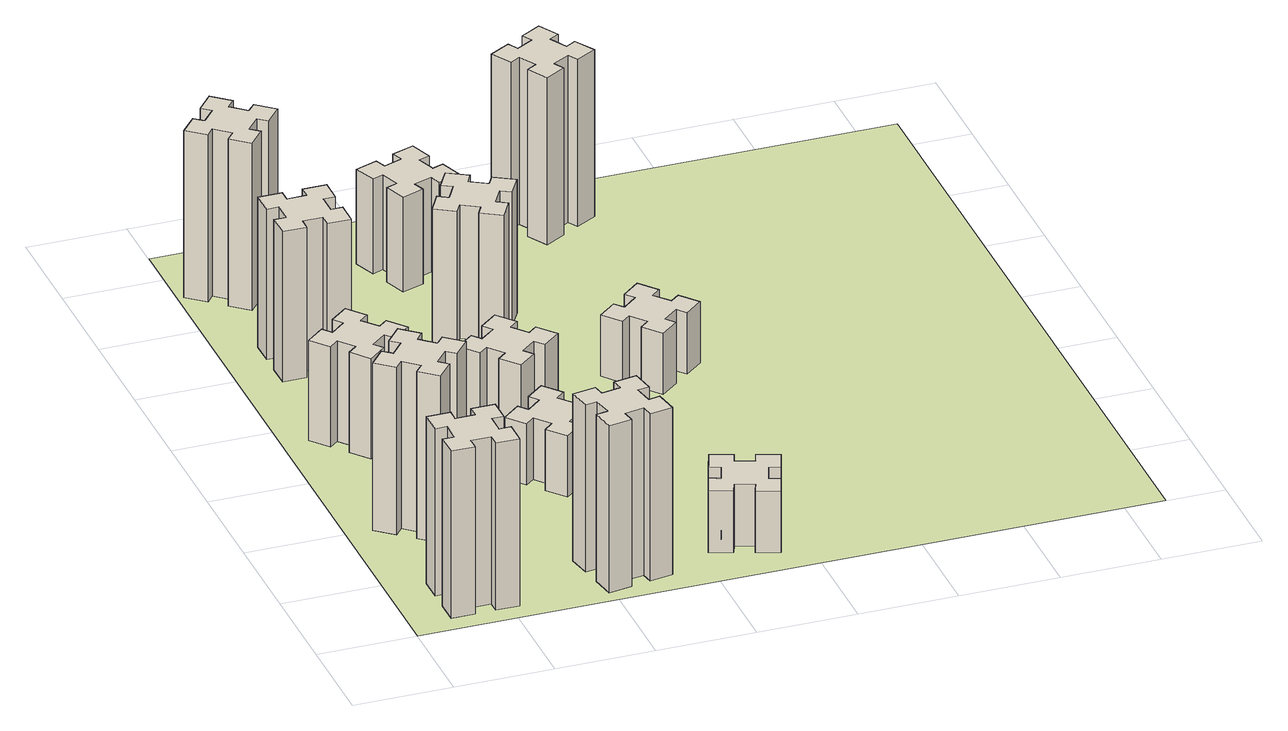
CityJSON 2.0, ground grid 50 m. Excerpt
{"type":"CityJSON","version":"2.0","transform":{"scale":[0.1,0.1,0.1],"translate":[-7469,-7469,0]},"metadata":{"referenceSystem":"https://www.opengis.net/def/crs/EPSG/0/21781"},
"CityObjects":{
"building1":{"type":"Building","attributes":{"class":"1000","function":"1000","usage":"1000","yearOfConstruction":2016,"roofType":"1000","measuredHeight":90,"storeysAboveGround":30,"storeysBelowGround":0},"geometry":[{"type":"Solid","lod":"1","boundaries":[[[[0,1,2,3,4,5,6,7,8,9,10,11,12,13,14,15,16,17,18,19]],[[17,16,20,21]],[[16,15,22,20]],[[15,14,23,22]],[[14,13,24,23]],[[13,12,25,24]],[[12,11,26,25]],[[11,10,27,26]],[[10,9,28,27]],[[9,8,29,28]],[[8,7,30,29]],[[7,6,31,30]],[[6,5,32,31]],[[5,4,33,32]],[[4,3,34,33]],[[3,2,35,34]],[[2,1,36,35]],[[1,0,37,36]],[[0,19,38,37]],[[19,18,39,38]],[[18,17,21,39]],[[24,25,26,27,28,29,30,31,32,33,34,35,36,37,38,39,21,20,22,23]]]]}]},
"building2":{"type":"Building","attributes":{"class":"1000","function":"1000","usage":"1000","yearOfConstruction":2016,"roofType":"1000","measuredHeight":90,"storeysAboveGround":30,"storeysBelowGround":0},"geometry":[{"type":"Solid","lod":"1","boundaries":[[[[40,41,42,43,44,45,46,47,48,49,50,51,52,53,54,55,56,57,58,59]],[[57,56,60,61]],[[56,55,62,60]],[[55,54,63,62]],[[54,53,64,63]],[[53,52,65,64]],[[52,51,66,65]],[[51,50,67,66]],[[50,49,68,67]],[[49,48,69,68]],[[48,47,70,69]],[[47,46,71,70]],[[46,45,72,71]],[[45,44,73,72]],[[44,43,74,73]],[[43,42,75,74]],[[42,41,76,75]],[[41,40,77,76]],[[40,59,78,77]],[[59,58,79,78]],[[58,57,61,79]],[[64,65,66,67,68,69,70,71,72,73,74,75,76,77,78,79,61,60,62,63]]]]}]},
"building3":{"type":"Building","attributes":{"class":"1000","function":"1000","usage":"1000","yearOfConstruction":2016,"roofType":"1000","measuredHeight":54,"storeysAboveGround":30,"storeysBelowGround":0},"geometry":[{"type":"Solid","lod":"1","boundaries":[[[[80,81,82,83,84,85,86,87,88,89,90,91,92,93,94,95,96,97,98,99]],[[97,96,100,101]],[[96,95,102,100]],[[95,94,103,102]],[[94,93,104,103]],[[93,92,105,104]],[[92,91,106,105]],[[91,90,107,106]],[[90,89,108,107]],[[89,88,109,108]],[[88,87,110,109]],[[87,86,111,110]],[[86,85,112,111]],[[85,84,113,112]],[[84,83,114,113]],[[83,82,115,114]],[[82,81,116,115]],[[81,80,117,116]],[[80,99,118,117]],[[99,98,119,118]],[[98,97,101,119]],[[104,105,106,107,108,109,110,111,112,113,114,115,116,117,118,119,101,100,102,103]]]]}]},
"building4":{"type":"Building","attributes":{"class":"1000","function":"1000","usage":"1000","yearOfConstruction":2016,"roofType":"1000","measuredHeight":81,"storeysAboveGround":30,"storeysBelowGround":0},"geometry":[{"type":"Solid","lod":"1","boundaries":[[[[120,121,122,123,124,125,126,127,128,129,130,131,132,133,134,135,136,137,138,139]],[[137,136,140,141]],[[136,135,142,140]],[[135,134,143,142]],[[134,133,144,143]],[[133,132,145,144]],[[132,131,146,145]],[[131,130,147,146]],[[130,129,148,147]],[[129,128,149,148]],[[128,127,150,149]],[[127,126,151,150]],[[126,125,152,151]],[[125,124,153,152]],[[124,123,154,153]],[[123,122,155,154]],[[122,121,156,155]],[[121,120,157,156]],[[120,139,158,157]],[[139,138,159,158]],[[138,137,141,159]],[[144,145,146,147,148,149,150,151,152,153,154,155,156,157,158,159,141,140,142,143]]]]}]},
"building5":{"type":"Building","attributes":{"class":"1000","function":"1000","usage":"1000","yearOfConstruction":2016,"roofType":"1000","measuredHeight":90,"storeysAboveGround":30,"storeysBelowGround":0},"geometry":[{"type":"Solid","lod":"1","boundaries":[[[[160,161,162,163,164,165,166,167,168,169,170,171,172,173,174,175,176,177,178,179]],[[177,176,180,181]],[[176,175,182,180]],[[175,174,183,182]],[[174,173,184,183]],[[173,172,185,184]],[[172,171,186,185]],[[171,170,187,186]],[[170,169,188,187]],[[169,168,189,188]],[[168,167,190,189]],[[167,166,191,190]],[[166,165,192,191]],[[165,164,193,192]],[[164,163,194,193]],[[163,162,195,194]],[[162,161,196,195]],[[161,160,197,196]],[[160,179,198,197]],[[179,178,199,198]],[[178,177,181,199]],[[184,185,186,187,188,189,190,191,192,193,194,195,196,197,198,199,181,180,182,183]]]]}]},
"building6":{"type":"Building","attributes":{"class":"1000","function":"1000","usage":"1000","yearOfConstruction":2016,"roofType":"1000","measuredHeight":90,"storeysAboveGround":30,"storeysBelowGround":0},"geometry":[{"type":"Solid","lod":"1","boundaries":[[[[200,201,202,203,204,205,206,207,208,209,210,211,212,213,214,215,216,217,218,219]],[[217,216,220,221]],[[216,215,222,220]],[[215,214,223,222]],[[214,213,224,223]],[[213,212,225,224]],[[212,211,226,225]],[[211,210,227,226]],[[210,209,228,227]],[[209,208,229,228]],[[208,207,230,229]],[[207,206,231,230]],[[206,205,232,231]],[[205,204,233,232]],[[204,203,234,233]],[[203,202,235,234]],[[202,201,236,235]],[[201,200,237,236]],[[200,219,238,237]],[[219,218,239,238]],[[218,217,221,239]],[[224,225,226,227,228,229,230,231,232,233,234,235,236,237,238,239,221,220,222,223]]]]}]},
"building7":{"type":"Building","attributes":{"class":"1000","function":"1000","usage":"1000","yearOfConstruction":2016,"roofType":"1000","measuredHeight":33,"storeysAboveGround":30,"storeysBelowGround":0},"geometry":[{"type":"Solid","lod":"1","boundaries":[[[[240,241,242,243,244,245,246,247,248,249,250,251,252,253,254,255,256,257,258,259]],[[257,256,260,261]],[[256,255,262,260]],[[255,254,263,262]],[[254,253,264,263]],[[253,252,265,264]],[[252,251,266,265]],[[251,250,267,266]],[[250,249,268,267]],[[249,248,269,268]],[[248,247,270,269]],[[247,246,271,270]],[[246,245,272,271]],[[245,244,273,272]],[[244,243,274,273]],[[243,242,275,274]],[[242,241,276,275]],[[241,240,277,276]],[[240,259,278,277]],[[259,258,279,278]],[[258,257,261,279]],[[264,265,266,267,268,269,270,271,272,273,274,275,276,277,278,279,261,260,262,263]]]]}]},
"building8":{"type":"Building","attributes":{"class":"1000","function":"1000","usage":"1000","yearOfConstruction":2016,"roofType":"1000","measuredHeight":36,"storeysAboveGround":30,"storeysBelowGround":0},"geometry":[{"type":"Solid","lod":"1","boundaries":[[[[280,281,282,283,284,285,286,287,288,289,290,291,292,293,294,295,296,297,298,299]],[[297,296,300,301]],[[296,295,302,300]],[[295,294,303,302]],[[294,293,304,303]],[[293,292,305,304]],[[292,291,306,305]],[[291,290,307,306]],[[290,289,308,307]],[[289,288,309,308]],[[288,287,310,309]],[[287,286,311,310]],[[286,285,312,311]],[[285,284,313,312]],[[284,283,314,313]],[[283,282,315,314]],[[282,281,316,315]],[[281,280,317,316]],[[280,299,318,317]],[[299,298,319,318]],[[298,297,301,319]],[[304,305,306,307,308,309,310,311,312,313,314,315,316,317,318,319,301,300,302,303]]]]}]},
"building9":{"type":"Building","attributes":{"class":"1000","function":"1000","usage":"1000","yearOfConstruction":2016,"roofType":"1000","measuredHeight":33,"storeysAboveGround":30,"storeysBelowGround":0},"geometry":[{"type":"Solid","lod":"1","boundaries":[[[[320,321,322,323,324,325,326,327,328,329,330,331,332,333,334,335,336,337,338,339]],[[337,336,340,341]],[[336,335,342,340]],[[335,334,343,342]],[[334,333,344,343]],[[333,332,345,344]],[[332,331,346,345]],[[331,330,347,346]],[[330,329,348,347]],[[329,328,349,348]],[[328,327,350,349]],[[327,326,351,350]],[[326,325,352,351]],[[325,324,353,352]],[[324,323,354,353]],[[323,322,355,354]],[[322,321,356,355]],[[321,320,357,356]],[[320,339,358,357]],[[339,338,359,358]],[[338,337,341,359]],[[344,345,346,347,348,349,350,351,352,353,354,355,356,357,358,359,341,340,342,343]]]]}]},
"building10":{"type":"Building","attributes":{"class":"1000","function":"1000","usage":"1000","yearOfConstruction":2016,"roofType":"1000","measuredHeight":72,"storeysAboveGround":30,"storeysBelowGround":0},"geometry":[{"type":"Solid","lod":"1","boundaries":[[[[360,361,362,363,364,365,366,367,368,369,370,371,372,373,374,375,376,377,378,379]],[[377,376,380,381]],[[376,375,382,380]],[[375,374,383,382]],[[374,373,384,383]],[[373,372,385,384]],[[372,371,386,385]],[[371,370,387,386]],[[370,369,388,387]],[[369,368,389,388]],[[368,367,390,389]],[[367,366,391,390]],[[366,365,392,391]],[[365,364,393,392]],[[364,363,394,393]],[[363,362,395,394]],[[362,361,396,395]],[[361,360,397,396]],[[360,379,398,397]],[[379,378,399,398]],[[378,377,381,399]],[[384,385,386,387,388,389,390,391,392,393,394,395,396,397,398,399,381,380,382,383]]]]}]},
"building11":{"type":"Building","attributes":{"class":"1000","function":"1000","usage":"1000","yearOfConstruction":2016,"roofType":"1000","measuredHeight":51,"storeysAboveGround":30,"storeysBelowGround":0},"geometry":[{"type":"Solid","lod":"1","boundaries":[[[[400,401,402,403,404,405,406,407,408,409,410,411,412,413,414,415,416,417,418,419]],[[417,416,420,421]],[[416,415,422,420]],[[415,414,423,422]],[[414,413,424,423]],[[413,412,425,424]],[[412,411,426,425]],[[411,410,427,426]],[[410,409,428,427]],[[409,408,429,428]],[[408,407,430,429]],[[407,406,431,430]],[[406,405,432,431]],[[405,404,433,432]],[[404,403,434,433]],[[403,402,435,434]],[[402,401,436,435]],[[401,400,437,436]],[[400,419,438,437]],[[419,418,439,438]],[[418,417,421,439]],[[424,425,426,427,428,429,430,431,432,433,434,435,436,437,438,439,421,420,422,423]]]]}]},
"building12":{"type":"Building","attributes":{"class":"1000","function":"1000","usage":"1000","yearOfConstruction":2016,"roofType":"1000","measuredHeight":33,"storeysAboveGround":30,"storeysBelowGround":0},"geometry":[{"type":"Solid","lod":"1","boundaries":[[[[440,441,442,443,444,445,446,447,448,449,450,451,452,453,454,455,456,457,458,459]],[[457,456,460,461]],[[456,455,462,460]],[[455,454,463,462]],[[454,453,464,463]],[[453,452,465,464]],[[452,451,466,465]],[[451,450,467,466]],[[450,449,468,467]],[[449,448,469,468]],[[448,447,470,469]],[[447,446,471,470]],[[446,445,472,471]],[[445,444,473,472]],[[444,443,474,473]],[[443,442,475,474]],[[442,441,476,475]],[[441,440,477,476]],[[440,459,478,477]],[[459,458,479,478]],[[458,457,461,479]],[[464,465,466,467,468,469,470,471,472,473,474,475,476,477,478,479,461,460,462,463]]]]}]},
"building13":{"type":"Building","attributes":{"class":"1000","function":"1000","usage":"1000","yearOfConstruction":2016,"roofType":"1000","measuredHeight":90,"storeysAboveGround":30,"storeysBelowGround":0},"geometry":[{"type":"Solid","lod":"1","boundaries":[[[[480,481,482,483,484,485,486,487,488,489,490,491,492,493,494,495,496,497,498,499]],[[497,496,500,501]],[[496,495,502,500]],[[495,494,503,502]],[[494,493,504,503]],[[493,492,505,504]],[[492,491,506,505]],[[491,490,507,506]],[[490,489,508,507]],[[489,488,509,508]],[[488,487,510,509]],[[487,486,511,510]],[[486,485,512,511]],[[485,484,513,512]],[[484,483,514,513]],[[483,482,515,514]],[[482,481,516,515]],[[481,480,517,516]],[[480,499,518,517]],[[499,498,519,518]],[[498,497,501,519]],[[504,505,506,507,508,509,510,511,512,513,514,515,516,517,518,519,501,500,502,503]]]]}]},
"landuse1":{"type":"LandUse","attributes":{"name":"plot1","function":"1010"},"geometry":[{"type":"MultiSurface","lod":"1","boundaries":[[[520,521,522,523]]]}]}
},
"vertices":[
[265,325,0],[265,225,0],[205,225,0],[205,105,0],[325,105,0],[325,165,0],[425,165,0],[425,105,0],[545,105,0],[545,225,0],[485,225,0],[485,325,0],[545,325,0],[545,445,0],[425,445,0],[425,385,0],[325,385,0],[325,445,0],[205,445,0],[205,325,0],[325,385,900],[325,445,900],[425,385,900],[425,445,900],[545,445,900],[545,325,900],[485,325,900],[485,225,900],[545,225,900],[545,105,900],[425,105,900],[425,165,900],[325,165,900],[325,105,900],[205,105,900],[205,225,900],[265,225,900],[265,325,900],[205,325,900],[205,445,900],
[484,1067,0],[408,1132,0],[446,1178,0],[354,1255,0],[277,1163,0],[323,1124,0],[259,1048,0],[213,1086,0],[136,994,0],[228,917,0],[266,963,0],[343,899,0],[304,853,0],[396,776,0],[473,868,0],[427,906,0],[492,983,0],[538,944,0],[615,1036,0],[523,1113,0],[492,983,900],[538,944,900],[427,906,900],[473,868,900],[396,776,900],[304,853,900],[343,899,900],[266,963,900],[228,917,900],[136,994,900],[213,1086,900],[259,1048,900],[323,1124,900],[277,1163,900],[354,1255,900],[446,1178,900],[408,1132,900],[484,1067,900],[523,1113,900],[615,1036,900],
[492,1888,0],[427,1964,0],[473,2003,0],[396,2095,0],[304,2018,0],[343,1972,0],[266,1907,0],[228,1953,0],[136,1876,0],[213,1784,0],[259,1823,0],[323,1746,0],[277,1708,0],[354,1616,0],[446,1693,0],[408,1739,0],[484,1803,0],[523,1757,0],[615,1834,0],[538,1926,0],[484,1803,540],[523,1757,540],[408,1739,540],[446,1693,540],[354,1616,540],[277,1708,540],[323,1746,540],[259,1823,540],[213,1784,540],[136,1876,540],[228,1953,540],[266,1907,540],[343,1972,540],[304,2018,540],[396,2095,540],[473,2003,540],[427,1964,540],[492,1888,540],[538,1926,540],[615,1834,540],
[485,2545,0],[485,2645,0],[545,2645,0],[545,2765,0],[425,2765,0],[425,2705,0],[325,2705,0],[325,2765,0],[205,2765,0],[205,2645,0],[265,2645,0],[265,2545,0],[205,2545,0],[205,2425,0],[325,2425,0],[325,2485,0],[425,2485,0],[425,2425,0],[545,2425,0],[545,2545,0],[425,2485,810],[425,2425,810],[325,2485,810],[325,2425,810],[205,2425,810],[205,2545,810],[265,2545,810],[265,2645,810],[205,2645,810],[205,2765,810],[325,2765,810],[325,2705,810],[425,2705,810],[425,2765,810],[545,2765,810],[545,2645,810],[485,2645,810],[485,2545,810],[545,2545,810],[545,2425,810],
[1085,158,0],[1184,176,0],[1194,117,0],[1312,137,0],[1291,256,0],[1232,245,0],[1215,344,0],[1274,354,0],[1253,472,0],[1135,451,0],[1145,392,0],[1047,375,0],[1037,434,0],[918,413,0],[939,295,0],[998,305,0],[1016,207,0],[957,197,0],[977,78,0],[1096,99,0],[1016,207,900],[957,197,900],[998,305,900],[939,295,900],[918,413,900],[1037,434,900],[1047,375,900],[1145,392,900],[1135,451,900],[1253,472,900],[1274,354,900],[1215,344,900],[1232,245,900],[1291,256,900],[1312,137,900],[1194,117,900],[1184,176,900],[1085,158,900],[1096,99,900],[977,78,900],
[384,3387,0],[308,3452,0],[346,3498,0],[254,3575,0],[177,3483,0],[223,3444,0],[159,3368,0],[113,3406,0],[36,3314,0],[128,3237,0],[166,3283,0],[243,3219,0],[204,3173,0],[296,3096,0],[373,3188,0],[327,3226,0],[392,3303,0],[438,3264,0],[515,3356,0],[423,3433,0],[392,3303,900],[438,3264,900],[327,3226,900],[373,3188,900],[296,3096,900],[204,3173,900],[243,3219,900],[166,3283,900],[128,3237,900],[36,3314,900],[113,3406,900],[159,3368,900],[223,3444,900],[177,3483,900],[254,3575,900],[346,3498,900],[308,3452,900],[384,3387,900],[423,3433,900],[515,3356,900],
[1083,1332,0],[1006,1267,0],[968,1313,0],[876,1236,0],[953,1144,0],[999,1183,0],[1063,1106,0],[1017,1068,0],[1094,976,0],[1186,1053,0],[1148,1099,0],[1224,1163,0],[1263,1117,0],[1355,1194,0],[1278,1286,0],[1232,1248,0],[1167,1324,0],[1213,1363,0],[1136,1455,0],[1044,1378,0],[1167,1324,330],[1213,1363,330],[1232,1248,330],[1278,1286,330],[1355,1194,330],[1263,1117,330],[1224,1163,330],[1148,1099,330],[1186,1053,330],[1094,976,330],[1017,1068,330],[1063,1106,330],[999,1183,330],[953,1144,330],[876,1236,330],[968,1313,330],[1006,1267,330],[1083,1332,330],[1044,1378,330],[1136,1455,330],
[1083,1972,0],[1006,1907,0],[968,1953,0],[876,1876,0],[953,1784,0],[999,1823,0],[1063,1746,0],[1017,1708,0],[1094,1616,0],[1186,1693,0],[1148,1739,0],[1224,1803,0],[1263,1757,0],[1355,1834,0],[1278,1926,0],[1232,1888,0],[1167,1964,0],[1213,2003,0],[1136,2095,0],[1044,2018,0],[1167,1964,360],[1213,2003,360],[1232,1888,360],[1278,1926,360],[1355,1834,360],[1263,1757,360],[1224,1803,360],[1148,1739,360],[1186,1693,360],[1094,1616,360],[1017,1708,360],[1063,1746,360],[999,1823,360],[953,1784,360],[876,1876,360],[968,1953,360],[1006,1907,360],[1083,1972,360],[1044,2018,360],[1136,2095,360],
[1669,460,0],[1635,366,0],[1579,387,0],[1537,274,0],[1650,233,0],[1671,289,0],[1765,255,0],[1744,199,0],[1857,157,0],[1898,270,0],[1842,291,0],[1876,385,0],[1932,364,0],[1973,477,0],[1860,518,0],[1840,462,0],[1746,496,0],[1767,552,0],[1654,593,0],[1613,480,0],[1746,496,330],[1767,552,330],[1840,462,330],[1860,518,330],[1973,477,330],[1932,364,330],[1876,385,330],[1842,291,330],[1898,270,330],[1857,157,330],[1744,199,330],[1765,255,330],[1671,289,330],[1650,233,330],[1537,274,330],[1579,387,330],[1635,366,330],[1669,460,330],[1613,480,330],[1654,593,330],
[1117,2525,0],[1204,2475,0],[1174,2423,0],[1278,2363,0],[1338,2467,0],[1286,2497,0],[1336,2584,0],[1388,2554,0],[1448,2658,0],[1344,2718,0],[1314,2666,0],[1227,2716,0],[1257,2768,0],[1153,2828,0],[1093,2724,0],[1145,2694,0],[1095,2607,0],[1043,2637,0],[983,2533,0],[1087,2473,0],[1095,2607,720],[1043,2637,720],[1145,2694,720],[1093,2724,720],[1153,2828,720],[1257,2768,720],[1227,2716,720],[1314,2666,720],[1344,2718,720],[1448,2658,720],[1388,2554,720],[1336,2584,720],[1286,2497,720],[1338,2467,720],[1278,2363,720],[1174,2423,720],[1204,2475,720],[1117,2525,720],[1087,2473,720],[983,2533,720],
[1125,3356,0],[1031,3322,0],[1010,3378,0],[897,3337,0],[939,3224,0],[995,3245,0],[1029,3151,0],[973,3130,0],[1014,3017,0],[1127,3059,0],[1106,3115,0],[1200,3149,0],[1220,3093,0],[1333,3134,0],[1292,3247,0],[1236,3226,0],[1202,3320,0],[1258,3340,0],[1217,3453,0],[1104,3412,0],[1202,3320,510],[1258,3340,510],[1236,3226,510],[1292,3247,510],[1333,3134,510],[1220,3093,510],[1200,3149,510],[1106,3115,510],[1127,3059,510],[1014,3017,510],[973,3130,510],[1029,3151,510],[995,3245,510],[939,3224,510],[897,3337,510],[1010,3378,510],[1031,3322,510],[1125,3356,510],[1104,3412,510],[1217,3453,510],
[1972,1988,0],[1907,2064,0],[1953,2103,0],[1876,2195,0],[1784,2118,0],[1823,2072,0],[1746,2007,0],[1708,2053,0],[1616,1976,0],[1693,1884,0],[1739,1923,0],[1803,1846,0],[1757,1808,0],[1834,1716,0],[1926,1793,0],[1888,1839,0],[1964,1903,0],[2003,1857,0],[2095,1934,0],[2018,2026,0],[1964,1903,330],[2003,1857,330],[1888,1839,330],[1926,1793,330],[1834,1716,330],[1757,1808,330],[1803,1846,330],[1739,1923,330],[1693,1884,330],[1616,1976,330],[1708,2053,330],[1746,2007,330],[1823,2072,330],[1784,2118,330],[1876,2195,330],[1953,2103,330],[1907,2064,330],[1972,1988,330],[2018,2026,330],[2095,1934,330],
[1844,3556,0],[1757,3506,0],[1727,3558,0],[1623,3498,0],[1683,3394,0],[1735,3424,0],[1785,3337,0],[1733,3307,0],[1793,3203,0],[1897,3263,0],[1867,3315,0],[1954,3365,0],[1984,3313,0],[2088,3373,0],[2028,3477,0],[1976,3447,0],[1926,3534,0],[1978,3564,0],[1918,3668,0],[1814,3608,0],[1926,3534,900],[1978,3564,900],[1976,3447,900],[2028,3477,900],[2088,3373,900],[1984,3313,900],[1954,3365,900],[1867,3315,900],[1897,3263,900],[1793,3203,900],[1733,3307,900],[1785,3337,900],[1735,3424,900],[1683,3394,900],[1623,3498,900],[1727,3558,900],[1757,3506,900],[1844,3556,900],[1814,3608,900],[1918,3668,900],
[5,3705,0],[3705,3705,0],[3705,5,0],[5,5,0]
]}
